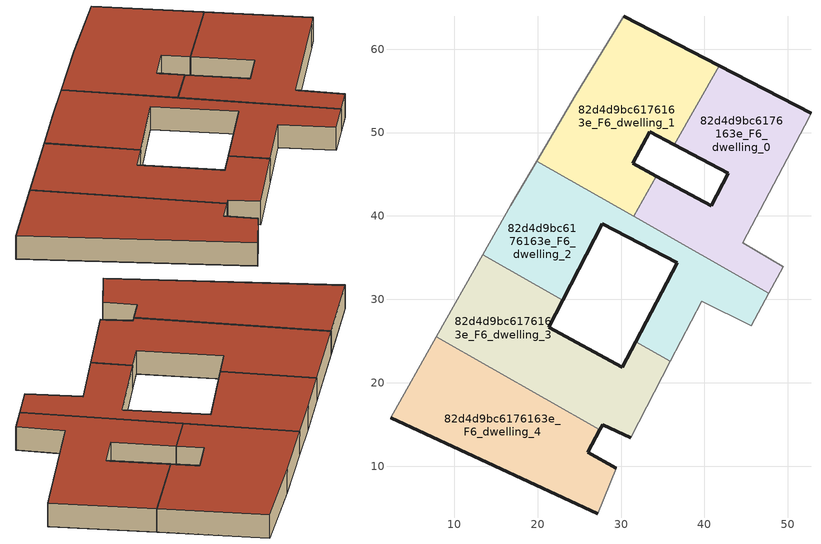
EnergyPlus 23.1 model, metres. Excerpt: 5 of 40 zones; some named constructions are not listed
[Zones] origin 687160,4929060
82d4d9bc6176163e_F6_dwelling_0
 floor to 82d4d9bc6176163e_F5_dwelling_0 (EU_floor_Construction): 49.44,33.89 44.6,36.77 52.02,50.81 52.78,52.29 41.76,58.02 36.37,48.52 42.85,45.1 40.82,41.25 34.25,44.79 31.51,39.95 47.73,30.74 z18
 wall outside (EU_wall_Construction): 34.25,44.79 40.82,41.25 42.85,45.1 36.37,48.52 / 41.76,58.02 52.78,52.29 z18:21
 wall adiabatic (EU_wall_Construction): 52.78,52.29 52.02,50.81 44.6,36.77 49.44,33.89 47.73,30.74 z18:21
 wall to 82d4d9bc6176163e_F6_dwelling_2 (EU_wall_Construction): 47.73,30.74 31.51,39.95 z18:21
 wall to 82d4d9bc6176163e_F6_dwelling_1 (EU_wall_Construction): 31.51,39.95 34.25,44.79 / 36.37,48.52 41.76,58.02 z18:21
 roof outside (EU_roof_Construction): 52.78,52.29 52.02,50.81 44.6,36.77 49.44,33.89 47.73,30.74 31.51,39.95 34.25,44.79 40.82,41.25 42.85,45.1 36.37,48.52 41.76,58.02 z21
82d4d9bc6176163e_F6_dwelling_1
 floor to 82d4d9bc6176163e_F5_dwelling_1 (EU_floor_Construction): 34.25,44.79 31.43,46.3 33.42,50.07 36.37,48.52 41.76,58.02 30.36,63.94 24.56,54.54 19.89,46.55 31.51,39.95 z18
 wall outside (EU_wall_Construction): 36.37,48.52 33.42,50.07 31.43,46.3 34.25,44.79 / 30.36,63.94 41.76,58.02 z18:21
 wall adiabatic (EU_wall_Construction): 19.89,46.55 24.56,54.54 30.36,63.94 z18:21
 wall to 82d4d9bc6176163e_F6_dwelling_2 (EU_wall_Construction): 31.51,39.95 19.89,46.55 z18:21
 roof outside (EU_roof_Construction): 41.76,58.02 36.37,48.52 33.42,50.07 31.43,46.3 34.25,44.79 31.51,39.95 19.89,46.55 24.56,54.54 30.36,63.94 z21
82d4d9bc6176163e_F6_dwelling_2
 floor to 82d4d9bc6176163e_F5_dwelling_2 (EU_floor_Construction): 45.61,26.82 47.73,30.74 19.89,46.55 16.81,41.26 13.44,35.33 23.03,29.88 27.78,39.09 36.73,34.41 31.74,24.94 35.92,22.57 39.67,29.8 z18
 wall outside (EU_wall_Construction): 31.74,24.94 36.73,34.41 27.78,39.09 23.03,29.88 z18:21
 wall adiabatic (EU_wall_Construction): 13.44,35.33 16.81,41.26 19.89,46.55 / 47.73,30.74 45.61,26.82 39.67,29.8 35.92,22.57 z18:21
 wall to 82d4d9bc6176163e_F6_dwelling_3 (EU_wall_Construction): 23.03,29.88 13.44,35.33 / 35.92,22.57 31.74,24.94 z18:21
 roof outside (EU_roof_Construction): 47.73,30.74 45.61,26.82 39.67,29.8 35.92,22.57 31.74,24.94 36.73,34.41 27.78,39.09 23.03,29.88 13.44,35.33 16.81,41.26 19.89,46.55 z21
82d4d9bc6176163e_F6_dwelling_3
 floor to 82d4d9bc6176163e_F5_dwelling_3 (EU_floor_Construction): 31.18,13.4 35.92,22.57 31.74,24.94 30.14,21.87 21.37,26.64 23.03,29.88 13.44,35.33 7.85,25.49 27.46,14.36 27.8,14.97 z18
 wall outside (EU_wall_Construction): 23.03,29.88 21.37,26.64 30.14,21.87 31.74,24.94 / 31.18,13.4 27.8,14.97 27.46,14.36 z18:21
 wall adiabatic (EU_wall_Construction): 7.85,25.49 13.44,35.33 / 35.92,22.57 31.18,13.4 z18:21
 wall to 82d4d9bc6176163e_F6_dwelling_4 (EU_wall_Construction): 27.46,14.36 7.85,25.49 z18:21
 roof outside (EU_roof_Construction): 31.74,24.94 35.92,22.57 31.18,13.4 27.8,14.97 27.46,14.36 7.85,25.49 13.44,35.33 23.03,29.88 21.37,26.64 30.14,21.87 z21
82d4d9bc6176163e_F6_dwelling_4
 floor to 82d4d9bc6176163e_F5_dwelling_4 (EU_floor_Construction): 27.21,4.3 29.42,9.73 26.01,11.7 27.46,14.36 7.85,25.49 2.37,15.82 z18
 wall outside (EU_wall_Construction): 27.21,4.3 2.37,15.82 / 27.46,14.36 26.01,11.7 29.42,9.73 z18:21
 wall adiabatic (EU_wall_Construction): 2.37,15.82 7.85,25.49 / 29.42,9.73 27.21,4.3 z18:21
 roof outside (EU_roof_Construction): 27.46,14.36 26.01,11.7 29.42,9.73 27.21,4.3 2.37,15.82 7.85,25.49 z21
[SCHEDULE:FILE] Column Number=1; Rows to Skip at Top=0; Number of Hours of Data=8760; Column Separator=Comma; Interpolate to Timestep=No; Minutes per Item=60; Adjust Schedule for Daylight Savings=Yes
Name | File
EU_Step8_GainSchedule_82d4d9bc6176163e_F4_dwelling_0_f000 | ../../schedules/82d4d9bc6176163e/82d4d9bc6176163e_F4_dwelling_0_f000_gain.csv
EU_Step8_GainSchedule_82d4d9bc6176163e_F4_dwelling_1_f000 | ../../schedules/82d4d9bc6176163e/82d4d9bc6176163e_F4_dwelling_1_f000_gain.csv
EU_Step8_GainSchedule_82d4d9bc6176163e_F4_dwelling_2_f000 | ../../schedules/82d4d9bc6176163e/82d4d9bc6176163e_F4_dwelling_2_f000_gain.csv
EU_Step8_GainSchedule_82d4d9bc6176163e_F4_dwelling_3_f000 | ../../schedules/82d4d9bc6176163e/82d4d9bc6176163e_F4_dwelling_3_f000_gain.csv
EU_Step8_GainSchedule_82d4d9bc6176163e_F4_dwelling_4_f000 | ../../schedules/82d4d9bc6176163e/82d4d9bc6176163e_F4_dwelling_4_f000_gain.csv
EU_Step8_GainSchedule_82d4d9bc6176163e_F4_dwelling_5_f000 | ../../schedules/82d4d9bc6176163e/82d4d9bc6176163e_F4_dwelling_5_f000_gain.csv
